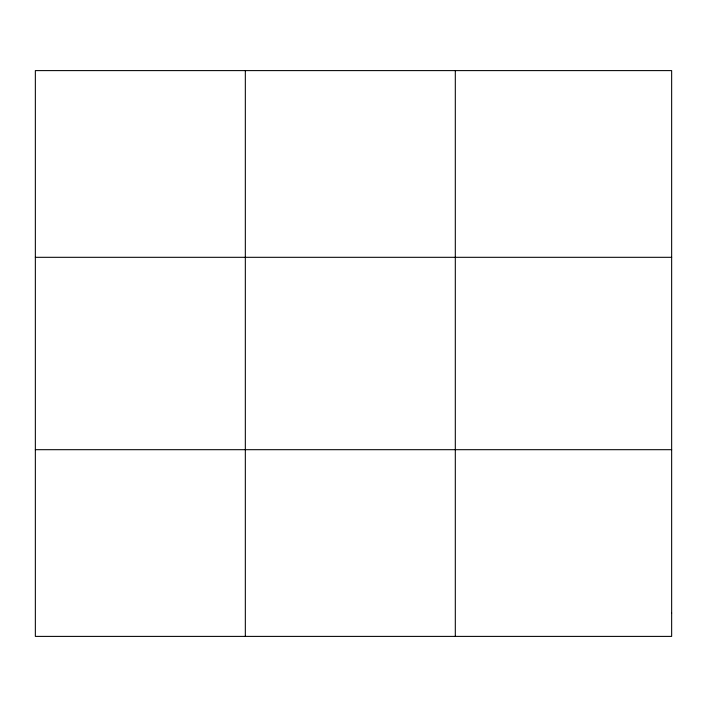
<?xml version="1.0" encoding="UTF-8"?>
<svg xmlns="http://www.w3.org/2000/svg" width="707" height="707" viewBox="0 0 707 707"><rect width="100%" height="100%" fill="white"/><g stroke="black" fill="none" stroke-linecap="round" stroke-linejoin="round"><path stroke-width="1.06" d="M245.329 636.397L245.329 70.603M455.308 636.397L455.308 70.603M35.35 257.313L671.65 257.313M35.35 449.687L671.65 449.687M671.65 613.057L671.65 636.397L35.35 636.397L35.35 70.603L671.65 70.603L671.65 613.057"/></g></svg>
